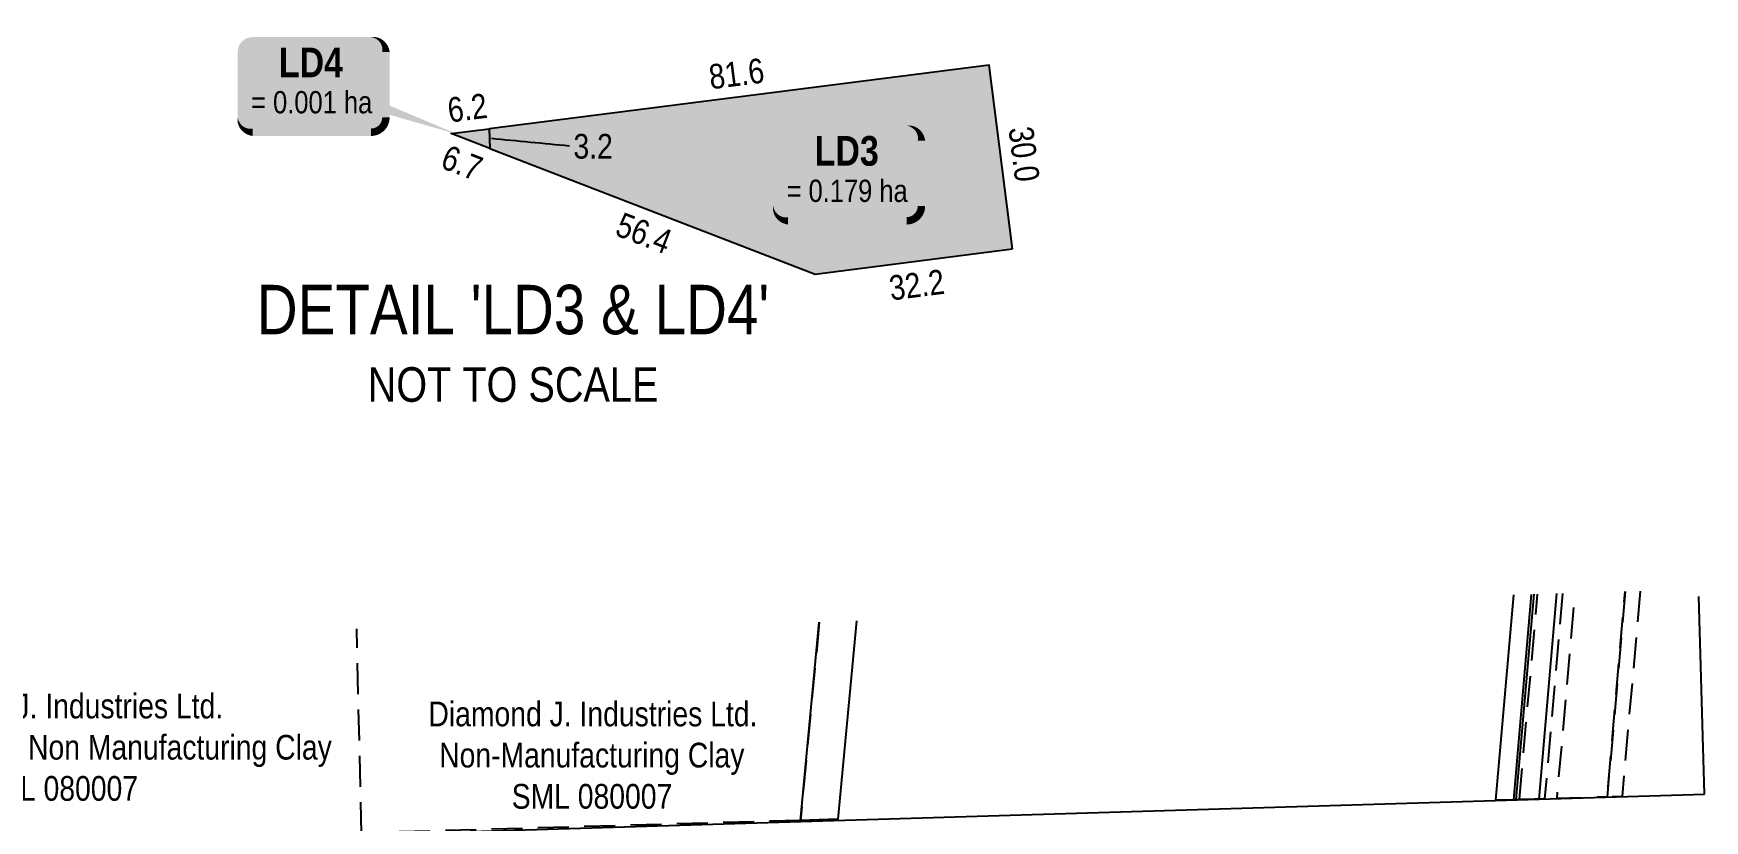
# Model space of a CAD drawing. Extents: x 633209 to 644713, y 5826006 to 5832721.
# Drawn here: x 640617 to 641293, y 5830980 to 5831299 of the extents above; entities that cross this region are included whole.
import ezdxf
from ezdxf.enums import TextEntityAlignment as Align

# ---------------------------------------------------------------- set-up
doc = ezdxf.new("R2010")
doc.units = 0
doc.header["$LTSCALE"] = 5
doc.header["$PDSIZE"] = 0.5
doc.linetypes.add('foc-ACCESSROAD', pattern=[3.75, 2.5, -1.25])
doc.linetypes.add('foc-FLOWLINE', pattern=[3.75, 2.5, -1.25])
doc.layers.get('Defpoints').update_dxf_attribs({"color": 9})
for name, color, linetype in [('C-AR', 13, 'foc-ACCESSROAD'), ('C-FLOWLINE', 13, 'foc-FLOWLINE'), ('C-RW', 13, 'Continuous'), ('DETAIL-T', 7, 'Continuous'), ('F-EZE', 190, 'foc-FLOWLINE'), ('F-RW', 190, 'Continuous'), ('F-WS', 190, 'foc-ACCESSROAD'), ('L-SEC', 7, 'Continuous'), ('P-TEMP-BLOCKS', 250, 'Continuous'), ('P-TEMP-H', 41, 'Continuous'), ('P-TEMP_LOG DECK', 46, 'Continuous')]:
    doc.layers.add(name, color=color, linetype=linetype)
for name, color, linetype, lineweight in [('C-RW-T', 13, 'Continuous', 9), ('F-EZE-T', 190, 'Continuous', 9), ('F-WS-T', 190, 'Continuous', 9), ('P-TEMP-T', 46, 'Continuous', 18)]:
    doc.layers.add(name, color=color, linetype=linetype, lineweight=lineweight)
doc.styles.add('175L', font='ARIALN.TTF', dxfattribs={"height": 20})
doc.styles.add('80', font='ARIALN.TTF', dxfattribs={"height": 10})
doc.styles.add('80CG', font='ARIALN.TTF', dxfattribs={"height": 10})
doc.styles.add('80L', font='ARIALN.TTF', dxfattribs={"height": 10})
doc.styles.add('BOLD', font='ARIALNB.TTF')
doc.dimstyles.new('Compass 5 000', dxfattribs={"dimscale": 5, "dimtxt": 9, "dimasz": 2, "dimexe": 0.2, "dimexo": 0.0625, "dimgap": 0.5, "dimtad": 0, "dimtih": 1, "dimtoh": 1, "dimzin": 0, "dimdsep": 46, "dimtxsty": '80CG', "dimcen": 0.1, "dimse1": 1, "dimse2": 1, "dimclrd": 256, "dimclrt": 256, "dimaunit": 1, "dimadec": 4, "dimazin": 0, "dimtfac": 0.06, "dimtofl": 0, "dimtmove": 0, "dimatfit": 1, "dimfxl": 0.2, "dimtolj": 1, "dimtzin": 0, "dimlwd": -1, "dimarcsym": 0})

# ---------------------------------------------------------------- blocks, each defined once
blk = doc.blocks.new('*D434')
at = {"layer": 'C-RW-T', "transparency": 16777216}
for p, q in [((641192.85, 5830920.39), (641182.89, 5830921.26)), ((641220.74, 5830917.94), (641230.7, 5830917.07))]:
    blk.add_line(p, q, dxfattribs=at)
for points in [[(641193, 5830922.05), (641192.7, 5830918.73), (641202.81, 5830919.51)], [(641220.88, 5830919.6), (641220.59, 5830916.28), (641210.78, 5830918.82)]]:
    blk.add_solid(points, dxfattribs=at)
at = {"layer": 'Defpoints', "color": 0, "transparency": 16777216}
for p in [(641202.81, 5830919.51), (641200.02, 5830887.63), (641207.98, 5830886.93)]:
    blk.add_point(p, dxfattribs=at)
at = {"layer": 'C-RW-T', "transparency": 16777216, "insert": (641144.18, 5830921.26), "char_height": 10, "attachment_point": 5, "style": '80CG'}
blk.add_mtext('\\A1;Obsidian\\P8.00 P/L R/W\\PPlan 842 1512\\PPLA 850415', dxfattribs=at)
blk = doc.blocks.new('*U751')
at = {"true_color": 0xff8aff}
h = blk.add_hatch(color=211, dxfattribs=at)
edge = h.paths.add_edge_path()
edge.add_line((-24, -20), (24, -20))
edge.add_arc((24, -14), 6, 270, 360)
edge.add_line((30, -14), (30, 12.5))
edge.add_arc((24, 12.5), 6, 0, 90)
edge.add_line((24, 18.5), (-24, 18.5))
edge.add_arc((-24, 12.5), 6, 90, 180)
edge.add_line((-30, 12.5), (-30, -14))
edge.add_arc((-24, -14), 6, 180, 270)
at = {"color": 250, "flags": 128}
blk.add_lwpolyline([(-24, -20, 3, 3, 0), (24, -20, 3, 3, 0.414214), (30, -14, 3, 3, 0), (30, 12.5, 3, 0, 0.414214), (24, 18.5, 0, 0, 0), (-24, 18.5, 0, 0, 0.414214), (-30, 12.5, 0, 0, 0), (-30, -14, 0, 3, 0.414214)], format="xyseb", close=True, dxfattribs=at)
at = {"flags": 128}
blk.add_lwpolyline([(-20.71, -4.52, 0, 7.5, 0), (0, 0, 0, 0, 0)], format="xyseb", dxfattribs=at)
at = {"color": 250}
for tag, p, height, style in [('TEMP_AREA_W1_001', (-9.21, 2.24), 12, 'BOLD'), ('ENTER_TEXT_001', (-30.66, -12.78), 9, '80')]:
    blk.add_attdef(tag, p, '', height=height, dxfattribs=dict(at, style=style))
blk = doc.blocks.new('*U750')
at = {"true_color": 0xff8aff}
h = blk.add_hatch(color=211, dxfattribs=at)
edge = h.paths.add_edge_path()
edge.add_line((-24, -20), (24, -20))
edge.add_arc((24, -14), 6, 270, 360)
edge.add_line((30, -14), (30, 12.5))
edge.add_arc((24, 12.5), 6, 0, 90)
edge.add_line((24, 18.5), (-24, 18.5))
edge.add_arc((-24, 12.5), 6, 90, 180)
edge.add_line((-30, 12.5), (-30, -14))
edge.add_arc((-24, -14), 6, 180, 270)
at = {"color": 250, "flags": 128}
blk.add_lwpolyline([(-24, -20, 3, 3, 0), (24, -20, 3, 3, 0.414214), (30, -14, 3, 3, 0), (30, 12.5, 3, 0, 0.414214), (24, 18.5, 0, 0, 0), (-24, 18.5, 0, 0, 0.414214), (-30, 12.5, 0, 0, 0), (-30, -14, 0, 3, 0.414214)], format="xyseb", close=True, dxfattribs=at)
at = {"flags": 128}
blk.add_lwpolyline([(58.93, -20.81, 0, 7.5, 0), (0, 0, 0, 0, 0)], format="xyseb", dxfattribs=at)
at = {"color": 250}
for tag, p, height, style in [('TEMP_AREA_W1_001', (-9.21, 2.24), 12, 'BOLD'), ('ENTER_TEXT_001', (-30.66, -12.78), 9, '80')]:
    blk.add_attdef(tag, p, '', height=height, dxfattribs=dict(at, style=style))

msp = doc.modelspace()

# ---------------------------------------------------------------- hatches: boundary and pattern name
at = {"layer": 'P-TEMP-H'}
h = msp.add_hatch(color=256, dxfattribs=at)
h.dxf.hatch_style = 1
h.paths.add_polyline_path([(641013.323, 5831211.598), (641003.867, 5831285.975), (640801.63, 5831260.264), (640801.837, 5831252.29), (640933.421, 5831201.439)])
h = msp.add_hatch(color=256, dxfattribs=at)
h.dxf.hatch_style = 1
h.paths.add_polyline_path([(640801.63, 5831260.264), (640801.837, 5831252.29), (640786.259, 5831258.31)])

# ---------------------------------------------------------------- linework, layer by layer
at = {"layer": 'C-AR', "flags": 128}
msp.add_lwpolyline([(641261.154, 5831072.927), (641253.852, 5830989.816), (641233.59, 5830989.228), (641240.897, 5831072.334)], dxfattribs=at)
at = {"layer": 'C-FLOWLINE', "flags": 128}
msp.add_lwpolyline([(641235.827, 5831072.186), (641228.523, 5830989.08), (641226.166, 5830989.012), (641218.391, 5830988.786), (641225.696, 5831071.889)], dxfattribs=at)
at = {"layer": 'C-RW'}
for points in [[(641224.163, 5831071.844), (641216.893, 5830988.743), (641216.056, 5830988.719), (641208.85, 5830988.51), (641216.12, 5831071.609)], [(641233.354, 5831072.113), (641226.166, 5830989.012), (641218.391, 5830988.786), (641216.893, 5830988.743), (641216.056, 5830988.719), (641223.307, 5831071.819)]]:
    msp.add_lwpolyline(points, dxfattribs=at)
at = {"layer": 'F-EZE', "flags": 128}
msp.add_lwpolyline([(641267.194, 5831073.104), (641259.894, 5830989.992), (641253.852, 5830989.816), (641261.154, 5831072.927)], dxfattribs=at)
at = {"layer": 'F-RW'}
msp.add_lwpolyline([(640950.211, 5831061.064), (640942.642, 5830980.802), (640927.539, 5830980.365), (640935.108, 5831060.624)], dxfattribs=at)
at = {"layer": 'F-WS'}
msp.add_lwpolyline([(640935.108, 5831060.624), (640927.539, 5830980.365), (640750, 5830975.227), (640747.99, 5831057.919)], dxfattribs=at)
at = {"layer": 'L-SEC'}
for p, q in [((641293.262, 5830990.954), (641291.005, 5831070.988)), ((640498.78, 5830966.913), (641293.262, 5830990.954))]:
    msp.add_line(p, q, dxfattribs=at)
at = {"layer": 'P-TEMP_LOG DECK', "flags": 128}
for points in [[(641013.323, 5831211.598), (641003.867, 5831285.975), (640801.63, 5831260.264), (640801.837, 5831252.29), (640933.421, 5831201.439)], [(640801.63, 5831260.264), (640801.837, 5831252.29), (640786.259, 5831258.31)]]:
    msp.add_lwpolyline(points, close=True, dxfattribs=at)

# ---------------------------------------------------------------- block references
at = {"layer": 'P-TEMP-BLOCKS', "color": 3}
ref = msp.add_blockref('*U750', (640729.834, 5831278.845), dxfattribs=dict(at, xscale=0.99968368, yscale=0.99968368, zscale=0.99968368))
ref.add_attrib('TEMP_AREA_W1_001', 'LD4', (640716.488, 5831281.089), dxfattribs={"layer": '0', "color": 250, "height": 11.9962, "style": 'BOLD'})
ref.add_attrib('ENTER_TEXT_001', '= 0.001 ha', (640705.273, 5831266.496), dxfattribs={"layer": '0', "color": 250, "height": 8.9972, "style": '80'})
ref = msp.add_blockref('*U751', (640946.465, 5831242.989), dxfattribs=dict(at, xscale=0.99968368, yscale=0.99968368, zscale=0.99968368))
ref.add_attrib('TEMP_AREA_W1_001', 'LD3', (640933.25, 5831245.335), dxfattribs={"layer": '0', "color": 250, "height": 11.9962, "style": 'BOLD'})
ref.add_attrib('ENTER_TEXT_001', '= 0.179 ha', (640921.904, 5831230.64), dxfattribs={"layer": '0', "color": 250, "height": 8.9972, "style": '80'})

# ---------------------------------------------------------------- texts
at = {"layer": 'DETAIL-T', "color": 3, "insert": (640811.226, 5831173.333), "char_height": 19.99367, "width": 206.42391, "attachment_point": 5, "style": '80CG'}
msp.add_mtext("DETAIL 'LD3 & LD4'\\P{\\H0.7x;NOT TO SCALE}", dxfattribs=at)
at = {"layer": 'F-EZE-T', "insert": (640776.516, 5831028.44), "char_height": 10, "attachment_point": 1, "style": '175L'}
msp.add_mtext_dynamic_manual_height_columns('\\pi0.50064;Diamond J. Industries Ltd.\\P\\pi4.8458;Non-Manufacturing Clay\\P\\pi34.177;SML 080007', width=132.25639, gutter_width=100.032, heights=[0], dxfattribs=at)
at = {"layer": 'F-WS-T', "insert": (640515.426, 5831031.644), "char_height": 10, "width": 222.2146, "attachment_point": 1, "style": '80L'}
msp.add_mtext('\\pi45.48;Diamond J. Industries Ltd.\\P\\pi0.30921;Surface Materials - Non Manufacturing Clay\\P\\pi79.156;SML 080007', dxfattribs=at)
at = {"layer": 'P-TEMP-T', "style": '175L'}
for s, rotation, p in [('81.6', 7.245336, (640901.635, 5831282.551)), ('6.2', 7.245336, (640792.747, 5831268.708)), ('30.0', 277.245336, (641018.016, 5831249.984)), ('6.7', 338.870985, (640790.625, 5831246.441)), ('56.4', 338.870985, (640864.206, 5831218.006)), ('32.2', 7.245336, (640974.57, 5831197.097))]:
    msp.add_text(s, height=9.9968, rotation=rotation, dxfattribs=at).set_placement(p, align=Align.MIDDLE_CENTER)
msp.add_text('3.2', height=9.9968, dxfattribs=at).set_placement((640843.644, 5831253.179), align=Align.MIDDLE_CENTER)

# ---------------------------------------------------------------- dimensions: what is measured, and where the dimension line sits
at = {"layer": 'C-RW-T'}
dim = msp.add_linear_dim(base=(641202.812, 5830919.514), p1=(641207.984, 5830886.931), p2=(641200.02, 5830887.628), angle=174.995756, text='Obsidian\\P8.00 P/L R/W\\PPlan 842 1512\\PPLA 850415', dimstyle='Compass 5 000', dxfattribs=at)
dim.commit()
dim.dimension.update_dxf_attribs({"geometry": '*D434', "text_midpoint": (641144.184, 5830921.258), "dimtype": 161})

# ---------------------------------------------------------------- leaders
at = {"layer": 'P-TEMP-T', "path_type": 1}
msp.add_leader([(640802.458, 5831256.407), (640834.043, 5831253.374)], dimstyle='Compass 5 000', override={"dimgap": 0.5, "dimtad": 0}, dxfattribs=at)

doc.saveas('drawing.dxf')
